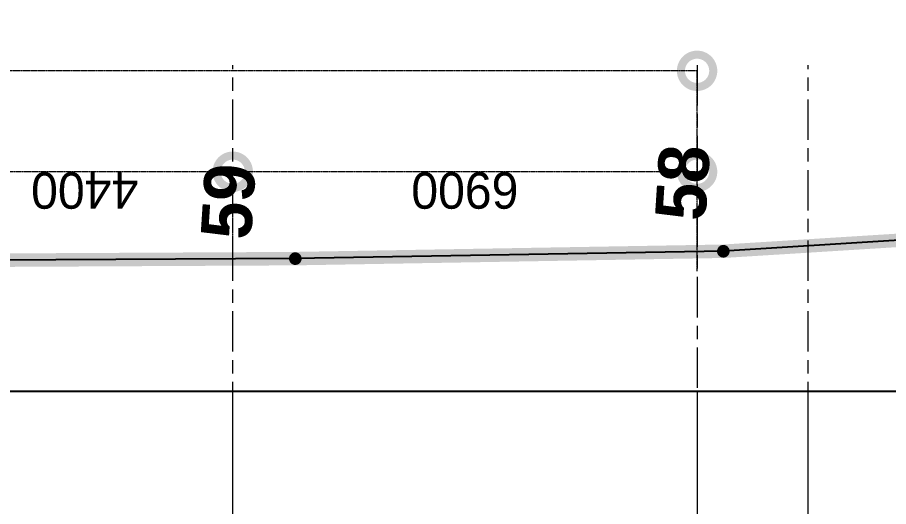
# Model space of a CAD drawing. Header units: millimetres. Extents: x -100356 to 314685, y 446 to 1273965.
# Drawn here: x 69991 to 82936, y 1137623 to 1144896 of the extents above; entities that cross this region are included whole.
import ezdxf
from ezdxf.xclip import XClip

# ---------------------------------------------------------------- set-up
doc = ezdxf.new("R2010")
doc.units = ezdxf.units.MM
doc.header["$XCLIPFRAME"] = 2
for name, pattern in [('20180221 BF$0$DASHDOT', [1, 0.5, -0.25, 0, -0.25]), ('CENTER', [2, 1.25, -0.25, 0.25, -0.25]), ('CENTER2', [28.575, 19.05, -3.175, 3.175, -3.175]), ('Kume - Grid Line', [10.5, 6, -1.25, 2, -1.25])]:
    doc.linetypes.add(name, pattern=pattern)
doc.layers.get('DEFPOINTS').update_dxf_attribs({"lineweight": 13})
for name, color, linetype in [('20180221 BF$0$10', 1, 'Continuous'), ('20180221 BF$0$sohieu_diem', 2, 'Continuous'), ('20180221 BF$0$TREE', 99, 'Continuous')]:
    doc.layers.add(name, color=color, linetype=linetype)
for name, color, linetype, lineweight in [('20180221 BF$0$setback', 1, 'Continuous', 13), ('A-_ANOT----_D', 7, 'Continuous', 5), ('A.Axis', 251, 'CENTER2', 13), ('LGI', 250, 'CENTER', 9)]:
    doc.layers.add(name, color=color, linetype=linetype, lineweight=lineweight)
doc.styles.add('20180221 BF$0$VAPTIMN', font='VNI-Aptima-Bold.TTF')
doc.styles.add('Arial_4', font='Font - TrueType - Arial.ttf', dxfattribs={"width": 0.95, "height": 540})
doc.dimstyles.new('A3_-_A4_1', dxfattribs={"dimscale": 304.8, "dimtxt": 550.940076, "dimasz": 3.149606, "dimexe": 0, "dimexo": 0.0625, "dimgap": 0, "dimtad": 1, "dimdec": 0, "dimzin": 0, "dimdsep": 46, "dimtxsty": 'Arial_4', "dimblk1": 'DOTSMALL', "dimblk2": 'DOTSMALL', "dimsah": 1, "dimcen": 0.09, "dimazin": 0, "dimtfac": 1, "dimtdec": 4, "dimtix": 1, "dimtmove": 0, "dimatfit": 3, "dimfxl": 4.92126, "dimfxlon": 1, "dimtvp": 1, "dimtolj": 1, "dimtzin": 0, "dimarcsym": 2})

# ---------------------------------------------------------------- blocks, each defined once
blk = doc.blocks.new('_DotSmall')
at = {"color": 0, "linetype": 'ByBlock', "const_width": 0.5}
blk.add_lwpolyline([(-0.0625, 0, 1), (0.0625, 0, 1)], format="xyb", close=True, dxfattribs=at)
blk = doc.blocks.new('*D511')
at = {"layer": 'A.Axis', "color": 0, "lineweight": -2, "transparency": 16777216}
for p, q in [((-5450, -15307), (-5450, -16788)), ((1450, -15307), (1450, -16788)), ((-5450, -16788), (1450, -16788))]:
    blk.add_line(p, q, dxfattribs=at)
at = {"layer": 'DEFPOINTS', "color": 0, "transparency": 16777216}
for p in [(-5450, -15288), (1450, -15288), (1450, -16788)]:
    blk.add_point(p, dxfattribs=at)
at = {"layer": 'A.Axis', "color": 0, "lineweight": -2, "transparency": 16777216, "xscale": 960, "yscale": 960, "zscale": 960, "rotation": 180}
blk.add_blockref('_DotSmall', (-5450, -16788), dxfattribs=at)
at = {"layer": 'A.Axis', "color": 0, "lineweight": -2, "transparency": 16777216, "xscale": 960, "yscale": 960, "zscale": 960}
blk.add_blockref('_DotSmall', (1450, -16788), dxfattribs=at)
at = {"layer": 'A.Axis', "color": 0, "transparency": 16777216, "insert": (-2000, -16512), "char_height": 540, "attachment_point": 5, "style": 'Arial_4'}
blk.add_mtext('\\A1;6900', dxfattribs=at)
blk = doc.blocks.new('*D512')
at = {"layer": 'A.Axis', "color": 0, "lineweight": -2, "transparency": 16777216}
for p, q in [((1450, -15307), (1450, -16788)), ((5850, -15307), (5850, -16788)), ((1450, -16788), (5850, -16788))]:
    blk.add_line(p, q, dxfattribs=at)
at = {"layer": 'DEFPOINTS', "color": 0, "transparency": 16777216}
for p in [(1450, -15288), (5850, -15288), (5850, -16788)]:
    blk.add_point(p, dxfattribs=at)
at = {"layer": 'A.Axis', "color": 0, "lineweight": -2, "transparency": 16777216, "xscale": 960, "yscale": 960, "zscale": 960, "rotation": 180}
blk.add_blockref('_DotSmall', (1450, -16788), dxfattribs=at)
at = {"layer": 'A.Axis', "color": 0, "lineweight": -2, "transparency": 16777216, "xscale": 960, "yscale": 960, "zscale": 960}
blk.add_blockref('_DotSmall', (5850, -16788), dxfattribs=at)
at = {"layer": 'A.Axis', "color": 0, "transparency": 16777216, "insert": (3650, -16512), "char_height": 540, "attachment_point": 5, "style": 'Arial_4'}
blk.add_mtext('\\A1;4400', dxfattribs=at)
blk = doc.blocks.new('*D535')
at = {"layer": 'A.Axis', "color": 0, "lineweight": -2, "transparency": 16777216}
for p, q in [((-5450, -16807), (-5450, -18288)), ((42400, -16807), (42400, -18288)), ((-5450, -18288), (42400, -18288))]:
    blk.add_line(p, q, dxfattribs=at)
at = {"layer": 'DEFPOINTS', "color": 0, "transparency": 16777216}
for p in [(-5450, -16788), (42400, -16788), (42400, -18288)]:
    blk.add_point(p, dxfattribs=at)
at = {"layer": 'A.Axis', "color": 0, "lineweight": -2, "transparency": 16777216, "xscale": 960, "yscale": 960, "zscale": 960, "rotation": 180}
blk.add_blockref('_DotSmall', (-5450, -18288), dxfattribs=at)
at = {"layer": 'A.Axis', "color": 0, "lineweight": -2, "transparency": 16777216, "xscale": 960, "yscale": 960, "zscale": 960}
blk.add_blockref('_DotSmall', (42400, -18288), dxfattribs=at)
at = {"layer": 'A.Axis', "color": 0, "transparency": 16777216, "insert": (18475, -18012), "char_height": 540, "attachment_point": 5, "style": 'Arial_4'}
blk.add_mtext('\\A1;47850', dxfattribs=at)
blk = doc.blocks.new('20180221 BF$0$hientrang')
at = {"layer": '20180221 BF$0$10', "color": 1, "linetype": 'Continuous'}
for p, q in [((-60608, 59668, 0), (-61226, 68669, 0)), ((-60096, 53327, 0), (-60608, 59668, 0)), ((-59640, 49717, 0), (-60096, 53327, 0))]:
    blk.add_line(p, q, dxfattribs=at)
at = {"layer": '20180221 BF$0$10', "color": 1}
for p, q in [((-60608, 59668, 0), (-61226, 68669, 0)), ((-60096, 53327, 0), (-60608, 59668, 0)), ((-59640, 49717, 0), (-60096, 53327, 0))]:
    blk.add_line(p, q, dxfattribs=at)
at = {"layer": '20180221 BF$0$setback', "color": 1, "linetype": '20180221 BF$0$DASHDOT', "ltscale": 200, "const_width": 200, "elevation": 0}
blk.add_lwpolyline([(-65904, 31044), (-70963, 47371), (-59640, 49717), (-60096, 53327), (-60608, 59668), (-61226, 68669), (-61471, 72759), (-61686, 76809), (-62001, 80760), (-62336, 84950), (-62414, 86030), (-62640, 89520), (-63032, 95421), (-63159, 98001), (-63208, 99311), (-63663, 102732), (-63312, 103421), (-62752, 103571), (-59442, 103696), (-40123, 104992), (-32510, 105502)], dxfattribs=at)
at = {"layer": '20180221 BF$0$sohieu_diem', "color": 3, "const_width": 93.8, "elevation": 0}
for points in [[(-60655, 59668, 1), (-60561, 59668, 1)], [(-60143, 53327, 1), (-60049, 53327, 1)]]:
    blk.add_lwpolyline(points, format="xyb", close=True, dxfattribs=at)
at = {"layer": '20180221 BF$0$sohieu_diem', "color": 3, "style": '20180221 BF$0$VAPTIMN'}
for s, p in [('59', (-60379, 60344, 0)), ('58', (-59674, 53624, 0))]:
    blk.add_text(s, height=750, rotation=359.9273, dxfattribs=at).set_placement(p)
blk = doc.blocks.new('X-GRID')
at = {"layer": 'LGI', "ltscale": 1500}
for p, q in [((-49500, 49486.8), (-49500, -7272.6)), ((-40950, 49486.8), (-40950, -7272.6)), ((-47850, -7272.6), (-47850, 30850))]:
    blk.add_line(p, q, dxfattribs=at)
blk = doc.blocks.new('f23 grid column')
at = {"rotation": 180}
blk.add_blockref('X-GRID', (-36705, 11038, 0), dxfattribs=at)
blk = doc.blocks.new('grid tower')
at = {"layer": 'A.Axis', "linetype": 'Kume - Grid Line', "lineweight": 9, "ltscale": 100}
for p, q in [((-7100.2, 38386.8), (-7100.2, -18372.7)), ((1449.8, 38386.8), (1449.8, -18372.7)), ((-5450.2, -18372.7), (-5450.2, 19749.9))]:
    blk.add_line(p, q, dxfattribs=at)
at = {"layer": 'A.Axis'}
for base, p1, p2, override, picture, middle in [((1449.8, -16787.5), (-5450.2, -15287.5), (1449.8, -15287.5), {"dimpost": '<>', "dimfxl": 6900}, '*D511', (-2000.2, -16511.8)), ((5849.8, -16787.5), (1449.8, -15287.5), (5849.8, -15287.5), {"dimpost": '<>', "dimfxl": 4400}, '*D512', (3649.8, -16511.8)), ((42399.8, -18287.5), (-5450.2, -16787.5), (42399.8, -16787.5), {"dimpost": '<>', "dimfxl": 47849.999218}, '*D535', (18474.8, -18011.8))]:
    dim = blk.add_linear_dim(base=base, p1=p1, p2=p2, dimstyle='A3_-_A4_1', override=override, dxfattribs=at)
    dim.commit()
    dim.dimension.update_dxf_attribs({"geometry": picture, "text_midpoint": middle})

msp = doc.modelspace()

# ---------------------------------------------------------------- block references
ref = msp.add_blockref('f23 grid column', (68945.9, 1125875.2, 0))
XClip(ref).set_block_clipping_path([(-38143.7990276038, 12874.2728585252), (-38143.7990276038, -960.9112009969), (-27130.5599544233, -960.9112009969), (-27130.5599544233, -10223.7739877296), (-20127.121006076, -10223.7739877296), (-20127.121006076, -3944.1828265036), (-7256.2687176054, -3944.1828265036), (-7256.2687176054, -19155.9551603594), (-20848.1462950006, -19155.9551603594), (-20848.1462950006, -33200.2410861016), (15642.2695581813, -33200.2410861016), (15642.2695581813, 13456.019038944), (-37345.1452426936, 13456.0190389439)])
at = {"layer": '20180221 BF$0$TREE'}
ref = msp.add_blockref('20180221 BF$0$hientrang', (137502.3, 1198021.5, 0), dxfattribs=dict(at, rotation=86.37342821610302))
XClip(ref).set_block_clipping_path([(-133148.1755428242, 112075.9558377523), (-124131.7889780848, -30182.5877385634), (-23551.8986045148, -23807.8059542924), (-32568.2851692542, 118450.7376220233)])
at = {"layer": 'A-_ANOT----_D', "rotation": 180}
msp.add_blockref('grid tower', (74640.7, 1125813.5, 0), dxfattribs=at)

doc.saveas('drawing.dxf')
